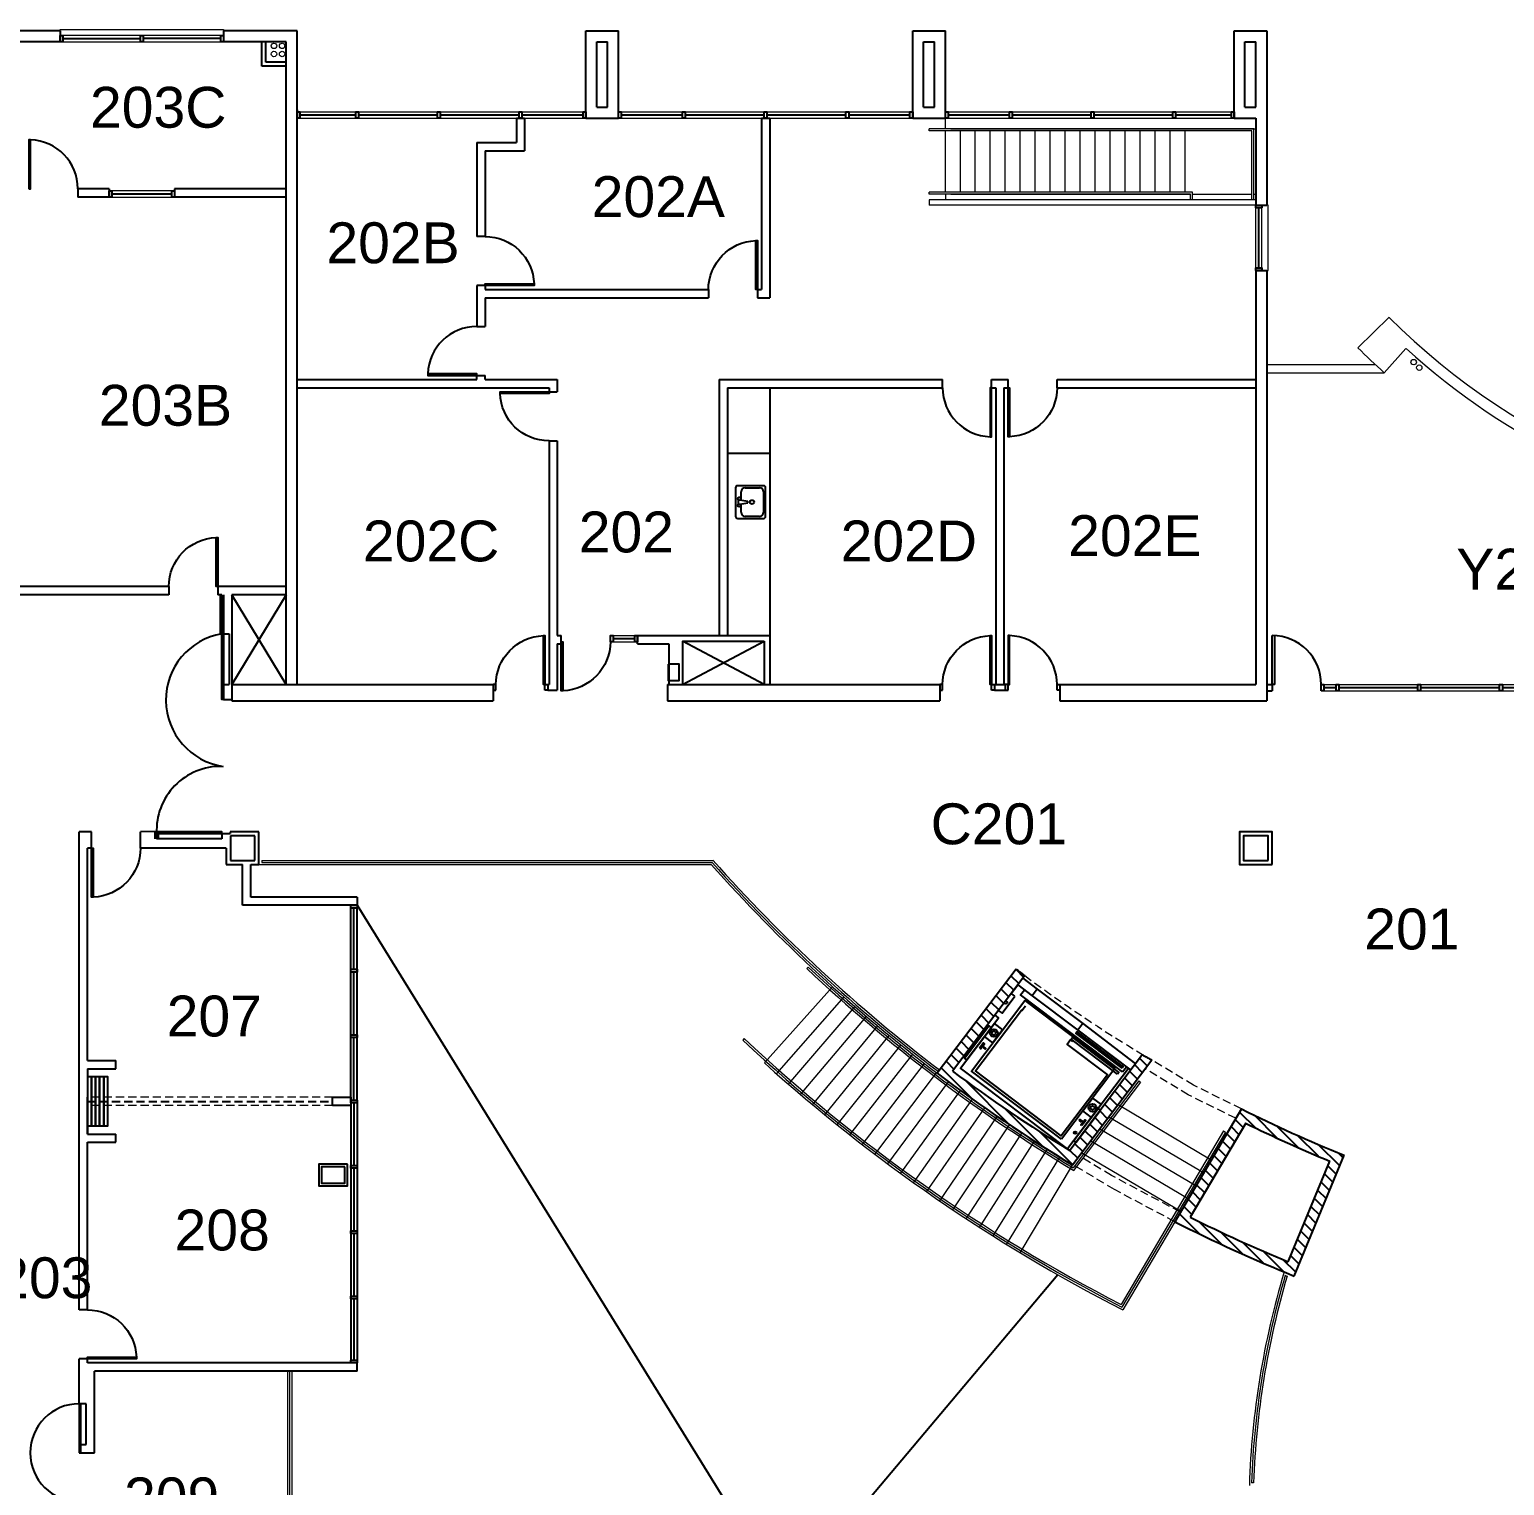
# Model space of a CAD drawing. Header units: inches. Extents: x -5348 to -704, y -6710 to -3321.
# Drawn here: x -3971 to -2888, y -4461 to -3392 of the extents above; entities that cross this region are included whole.
import ezdxf

# ---------------------------------------------------------------- set-up
doc = ezdxf.new("R2010")
doc.units = ezdxf.units.IN
doc.header["$LTSCALE"] = 48
doc.header["$MEASUREMENT"] = 0
doc.linetypes.add('HIDDEN2', pattern=[0.1875, 0.125, -0.0625])
for name, color, linetype in [('A-DOOR', 4, 'Continuous'), ('A-FLOR-CASE', 3, 'Continuous'), ('A-FLOR-OPNG', 1, 'Continuous'), ('A-GLAZ-FRME', 6, 'Continuous'), ('A-GLAZ-GLSS', 3, 'Continuous'), ('A-PFLR-TEXT', 7, 'Continuous'), ('A-WALL', 5, 'Continuous'), ('A-WALL-OPER', 1, 'Continuous'), ('A-WALL2', 6, 'Continuous'), ('F-hydrant', 1, 'Continuous')]:
    doc.layers.add(name, color=color, linetype=linetype)
for name, color, linetype, lineweight in [('A-EQPM-MOVE', 2, 'HIDDEN2', 13), ('A-FLOR-EVTR', 3, 'Continuous', 25), ('A-GLAZ-SILL', 6, 'Continuous', 5), ('A-Wall-Abov', 1, 'HIDDEN2', 5), ('A-Wall-Blow', 3, 'Continuous', 13), ('A-WALL-EXTR', 6, 'Continuous', 70), ('AN-FLOR-HRAL', 4, 'Continuous', 5), ('AN-FLOR-STRS', 4, 'Continuous', 13), ('P-EQPM-2', 2, 'Continuous', 13)]:
    doc.layers.add(name, color=color, linetype=linetype, lineweight=lineweight)
doc.styles.add('ATT', font='txt')
doc.styles.get("Standard").update_dxf_attribs({"font": 'arial.ttf'})
pattern_1 = [(135, (-4894.8166, -3393.394), (-4.24264, -4.24264), [])]

# ---------------------------------------------------------------- blocks, each defined once
blk = doc.blocks.new('d_dr90')
blk.add_lwpolyline([(0, 0), (0.033, 0), (0.033, 1), (0, 1)], close=True)
blk.add_arc((0, 0), 1, 0, 88.0908)
blk = doc.blocks.new('15PSNK03')
at = {"color": 0, "linetype": 'ByBlock'}
for p, q in [((20.5, 12.25), (1.5, 12.25)), ((0, 10.75), (0, -10.25)), ((2, -1.25), (2, 1.75)), ((9, 0.75), (3, 1.75)), ((4, 1.5), (4, 7.75)), ((7, 10.75), (17.5, 10.75)), ((9, -0.25), (9, 0.75)), ((20.5, 7.75), (20.5, -7.25)), ((22, -10.25), (22, 10.75)), ((3, -1.25), (9, -0.25)), ((4, -7.25), (4, -1)), ((17.5, -10.25), (7, -10.25)), ((1.5, -11.75), (20.5, -11.75))]:
    blk.add_line(p, q, dxfattribs=at)
for centre, radius in [((2.5, 2.75), 1), ((12, 0.25), 1.5), ((2.5, -2.25), 1)]:
    blk.add_circle(centre, radius, dxfattribs=at)
for centre, radius, start, end in [((1.5, 10.75), 1.5, 90, 180), ((20.5, 10.75), 1.5, 0, 90), ((7, 7.75), 3, 90, 180), ((17.5, 7.75), 3, 0, 90), ((1.5, -10.25), 1.5, 180, 270), ((7, -7.25), 3, 180, 270), ((17.5, -7.25), 3, 270, 0), ((20.5, -10.25), 1.5, 270, 0)]:
    blk.add_arc(centre, radius, start, end, dxfattribs=at)
at = {"color": 0, "linetype": 'ByBlock', "style": 'ATT'}
for tag, p, flags in [('ITEM', (0, -22), 3), ('ROOM_NUMBER', (0, -31), 1)]:
    blk.add_attdef(tag, p, '', height=6, dxfattribs=dict(at, flags=flags))

msp = doc.modelspace()

# ---------------------------------------------------------------- hatches: boundary and pattern name
at = {"layer": 'A-WALL2'}
h = msp.add_hatch(dxfattribs=at)
h.set_pattern_fill('ANSI31', color=256, scale=48, angle=90, style=0)
h.set_pattern_definition(pattern_1)
h.paths.add_polyline_path([(-3240.5, -4087, -0.001894), (-3246.9, -4082.2), (-3304.8, -4158.7, 0.024465), (-3211.9, -4222.1, -0.003118), (-3200.9, -4220.2), (-3147.1, -4149.1, -0.001902), (-3154, -4145), (-3207.4, -4215.5, -0.02277), (-3293.6, -4157.2)])
h.paths.add_polyline_path([(-3211.9, -4222.1, 0.001669), (-3205.4, -4226.1), (-3200.9, -4220.2, 0.003118)])
h = msp.add_hatch(dxfattribs=at)
h.set_pattern_fill('ANSI31', color=256, scale=48, angle=90, style=0)
h.set_pattern_definition(pattern_1)
h.paths.add_polyline_path([(-3130.3, -4267.7, 0.011429), (-3082.8, -4290.4), (-3082.8, -4281.6, -0.008775), (-3119.1, -4264.4), (-3085.8, -4208.2, 0.002655), (-3095.4, -4208.6)])
h.paths.add_polyline_path([(-3042.7, -4307.6), (-3006, -4218.9, -0.006867), (-3032.8, -4207.6, 0.004775), (-3050, -4207.4, 0.000767), (-3052.7, -4207.5, 0.009278), (-3016.4, -4223.2), (-3047, -4297.2, -0.008527), (-3082.8, -4281.6), (-3082.8, -4290.4, 0.009476)])
h.paths.add_polyline_path([(-3081.4, -4184.9), (-3082.8, -4187.4), (-3082.8, -4203.1), (-3078.2, -4195.4, 0.006626), (-3052.7, -4207.5, -0.000767), (-3050, -4207.4, -0.004775), (-3032.8, -4207.6, -0.012676)])
h.paths.add_polyline_path([(-3095.4, -4208.6, -0.002655), (-3085.8, -4208.2), (-3082.8, -4203.1), (-3082.8, -4187.4)])

# ---------------------------------------------------------------- linework, layer by layer
at = {"layer": 'A-DOOR'}
for p, q in [((-3058.8, -3873.4), (-3058.8, -3837.4)), ((-3056.8, -3873.4), (-3056.8, -3837.4))]:
    msp.add_line(p, q, dxfattribs=at)
for points in [[(-3828.8, -3884.2), (-3830, -3884.2), (-3830, -3836.2), (-3828.8, -3836.2)], [(-3830, -3982.6), (-3830, -3981.4), (-3878, -3981.4), (-3878, -3982.6)], [(-3934.8, -4437.4), (-3933.6, -4437.4), (-3933.6, -4401.4), (-3934.8, -4401.4)]]:
    msp.add_lwpolyline(points, close=True, dxfattribs=at)
msp.add_lwpolyline([(-3056.8, -3873.4), (-3058.8, -3873.4)], dxfattribs=at)
for centre, radius, start, end in [((-3822, -3884.7), 49.2, 99.3781, 261.7122), ((-3058.8, -3873.4), 36, 0, 90), ((-3831, -3980.4), 47, 89.116, 182.6279), ((-3934.8, -4437.4), 36, 90, 270)]:
    msp.add_arc(centre, radius, start, end, dxfattribs=at)
at = {"layer": 'A-EQPM-MOVE'}
for p, q in [((-3748.8, -4176.4), (-3928.8, -4176.4)), ((-3748.8, -4182.4), (-3928.8, -4182.4))]:
    msp.add_line(p, q, dxfattribs=at)
at = {"layer": 'A-FLOR-CASE'}
for p, q in [((-3427.8, -3655.4), (-3427.8, -3837.4)), ((-3458.8, -3703.4), (-3427.8, -3703.4))]:
    msp.add_line(p, q, dxfattribs=at)
at = {"layer": 'A-FLOR-EVTR'}
for p, q in [((-3250.5, -4100.1), (-3245.6, -4093.7)), ((-3249.1, -4101.2), (-3250.5, -4100.1)), ((-3247.7, -4102.2), (-3249.1, -4101.2)), ((-3270.6, -4139.3), (-3271.4, -4138.7)), ((-3164.4, -4155.2), (-3209.1, -4214.3)), ((-3168.8, -4157.8), (-3165.9, -4154)), ((-3198.4, -4193.9), (-3197.6, -4194.5))]:
    msp.add_line(p, q, dxfattribs=at)
for points in [[(-3209.1, -4214.3), (-3287.6, -4154.9), (-3265.2, -4125.3), (-3259.7, -4118), (-3262.4, -4115.9), (-3259.9, -4112.6), (-3257.2, -4114.7), (-3247.7, -4102.2)], [(-3168.8, -4157.8), (-3243.6, -4101.2), (-3240.7, -4097.4)], [(-3213.6, -4207.2), (-3279.7, -4157.2), (-3240.4, -4105.3), (-3174.4, -4155.3), (-3213.6, -4207.2)], [(-3205.1, -4135.4), (-3206.8, -4134.2), (-3209.3, -4137.5), (-3179.8, -4159.8), (-3213.7, -4204.6), (-3276.6, -4156.9), (-3242.9, -4112.4), (-3242.6, -4112.6), (-3240, -4109.2)]]:
    msp.add_lwpolyline(points, dxfattribs=at)
for points in [[(-3254.3, -4108.1), (-3255.7, -4107), (-3254.6, -4105.6), (-3253.2, -4106.7)], [(-3283.1, -4148.9), (-3284.8, -4147.6), (-3266.9, -4124), (-3265.2, -4125.3)], [(-3263.9, -4136.3), (-3270, -4131.7), (-3262.9, -4122.2), (-3256.8, -4126.9)], [(-3273.7, -4140.4), (-3273.1, -4140.9), (-3270.1, -4137), (-3270.7, -4136.5)], [(-3172.3, -4159.3), (-3206.4, -4133.6), (-3205.5, -4132.5), (-3171.5, -4158.2)], [(-3169, -4155), (-3203.1, -4129.2), (-3202.3, -4128.2), (-3168.2, -4153.9)], [(-3271.1, -4139.9), (-3269.5, -4141.1), (-3269, -4140.5), (-3270.6, -4139.3)], [(-3191.5, -4191.1), (-3197.8, -4186.3), (-3190.7, -4176.9), (-3184.4, -4181.6)], [(-3202.8, -4209.6), (-3204.6, -4208.3), (-3186.7, -4184.7), (-3185, -4186)], [(-3198.9, -4194.6), (-3200.4, -4193.4), (-3200, -4192.7), (-3198.4, -4193.9)], [(-3198.6, -4197.2), (-3199.2, -4196.7), (-3196.3, -4192.8), (-3195.6, -4193.3)]]:
    msp.add_lwpolyline(points, close=True, dxfattribs=at)
for centre, radius in [((-3263.2, -4129.2), 2.88), ((-3263.2, -4129.2), 1.44), ((-3190.7, -4184.1), 2.88), ((-3190.7, -4184.1), 1.44), ((-3203.5, -4202.4), 0.91)]:
    msp.add_circle(centre, radius, dxfattribs=at)
at = {"layer": 'A-FLOR-OPNG'}
for p, q in [((-3782.8, -3873.4), (-3822.8, -3807.4)), ((-3782.8, -3807.4), (-3822.8, -3873.4)), ((-3491.8, -3873.4), (-3431.8, -3841.4)), ((-3431.8, -3873.4), (-3491.8, -3841.4)), ((-3730.8, -4035.4), (-3018.5, -5187.4)), ((-3235, -4101.8), (-3201.5, -4127.1)), ((-3231.4, -4097), (-3197.9, -4122.3)), ((-3216.2, -4306.7), (-3730.8, -4917.4))]:
    msp.add_line(p, q, dxfattribs=at)
at = {"layer": 'A-GLAZ-FRME'}
for p, q in [((-3774.8, -3451.4), (-3774.8, -3457.4)), ((-3735.3, -4178.4), (-3735.3, -4037.4)), ((-3730.8, -4178.4), (-3730.8, -4037.4)), ((-3735.3, -4180.4), (-3735.3, -4369.4)), ((-3730.8, -4180.4), (-3730.8, -4369.4))]:
    msp.add_line(p, q, dxfattribs=at)
for points in [[(-3948.8, -3401.4), (-3948.8, -3396.9), (-3946.8, -3396.9), (-3946.8, -3401.4)], [(-3889.8, -3401.4), (-3889.8, -3396.9), (-3887.8, -3396.9), (-3887.8, -3401.4)], [(-3830.8, -3401.4), (-3830.8, -3396.9), (-3828.8, -3396.9), (-3828.8, -3401.4)], [(-3774.8, -3457.4), (-3774.8, -3452.9), (-3772.8, -3452.9), (-3772.8, -3457.4)], [(-3731.8, -3457.4), (-3731.8, -3452.9), (-3729.8, -3452.9), (-3729.8, -3457.4)], [(-3671.8, -3457.4), (-3671.8, -3452.9), (-3669.8, -3452.9), (-3669.8, -3457.4)], [(-3611.8, -3457.4), (-3611.8, -3452.9), (-3609.8, -3452.9), (-3609.8, -3457.4)], [(-3564.8, -3457.4), (-3564.8, -3452.9), (-3562.8, -3452.9), (-3562.8, -3457.4)], [(-3538.8, -3457.4), (-3538.8, -3452.9), (-3536.8, -3452.9), (-3536.8, -3457.4)], [(-3491.8, -3457.4), (-3491.8, -3452.9), (-3489.8, -3452.9), (-3489.8, -3457.4)], [(-3431.8, -3457.4), (-3431.8, -3452.9), (-3429.8, -3452.9), (-3429.8, -3457.4)], [(-3371.8, -3457.4), (-3371.8, -3452.9), (-3369.8, -3452.9), (-3369.8, -3457.4)], [(-3324.8, -3457.4), (-3324.8, -3452.9), (-3322.8, -3452.9), (-3322.8, -3457.4)], [(-3298.8, -3457.4), (-3298.8, -3452.9), (-3296.8, -3452.9), (-3296.8, -3457.4)], [(-3251.8, -3457.4), (-3251.8, -3452.9), (-3249.8, -3452.9), (-3249.8, -3457.4)], [(-3191.8, -3457.4), (-3191.8, -3452.9), (-3189.8, -3452.9), (-3189.8, -3457.4)], [(-3131.8, -3457.4), (-3131.8, -3452.9), (-3129.8, -3452.9), (-3129.8, -3457.4)], [(-3088.8, -3457.4), (-3088.8, -3452.9), (-3086.8, -3452.9), (-3086.8, -3457.4)], [(-3912.8, -3515.4), (-3912.8, -3510.9), (-3910.8, -3510.9), (-3910.8, -3515.4)], [(-3866.8, -3515.4), (-3866.8, -3510.9), (-3864.8, -3510.9), (-3864.8, -3515.4)], [(-3066.3, -3523.4), (-3070.8, -3523.4), (-3070.8, -3521.4), (-3066.3, -3521.4)], [(-3066.3, -3569.4), (-3070.8, -3569.4), (-3070.8, -3567.4), (-3066.3, -3567.4)], [(-3544.8, -3841.9), (-3544.8, -3837.4), (-3542.8, -3837.4), (-3542.8, -3841.9)], [(-3526.8, -3841.9), (-3526.8, -3837.4), (-3524.8, -3837.4), (-3524.8, -3841.9)], [(-3022.8, -3877.9), (-3022.8, -3873.4), (-3020.8, -3873.4), (-3020.8, -3877.9)], [(-3011.8, -3877.9), (-3011.8, -3873.4), (-3009.8, -3873.4), (-3009.8, -3877.9)], [(-2951.8, -3877.9), (-2951.8, -3873.4), (-2949.8, -3873.4), (-2949.8, -3877.9)], [(-2891.8, -3877.9), (-2891.8, -3873.4), (-2889.8, -3873.4), (-2889.8, -3877.9)], [(-3730.8, -4037.4), (-3735.3, -4037.4), (-3735.3, -4035.4), (-3730.8, -4035.4)], [(-3730.8, -4084.4), (-3735.3, -4084.4), (-3735.3, -4082.4), (-3730.8, -4082.4)], [(-3730.8, -4132.4), (-3735.3, -4132.4), (-3735.3, -4130.4), (-3730.8, -4130.4)], [(-3730.8, -4180.4), (-3735.3, -4180.4), (-3735.3, -4178.4), (-3730.8, -4178.4)], [(-3730.8, -4228.4), (-3735.3, -4228.4), (-3735.3, -4226.4), (-3730.8, -4226.4)], [(-3730.8, -4276.4), (-3735.3, -4276.4), (-3735.3, -4274.4), (-3730.8, -4274.4)], [(-3730.8, -4324.4), (-3735.3, -4324.4), (-3735.3, -4322.4), (-3730.8, -4322.4)], [(-3730.8, -4371.4), (-3735.3, -4371.4), (-3735.3, -4369.4), (-3730.8, -4369.4)]]:
    msp.add_lwpolyline(points, close=True, dxfattribs=at)
at = {"layer": 'A-GLAZ-GLSS'}
for p, q in [((-3946.8, -3399.1), (-3889.8, -3399.1)), ((-3830.8, -3399.1), (-3887.8, -3399.1)), ((-3772.8, -3455.1), (-3731.8, -3455.1)), ((-3729.8, -3455.1), (-3671.8, -3455.1)), ((-3669.8, -3455.1), (-3611.8, -3455.1)), ((-3609.8, -3455.1), (-3564.8, -3455.1)), ((-3536.8, -3455.1), (-3491.8, -3455.1)), ((-3489.8, -3455.1), (-3431.8, -3455.1)), ((-3429.8, -3455.1), (-3371.8, -3455.1)), ((-3369.8, -3455.1), (-3324.8, -3455.1)), ((-3296.8, -3455.1), (-3251.8, -3455.1)), ((-3249.8, -3455.1), (-3191.8, -3455.1)), ((-3189.8, -3455.1), (-3131.8, -3455.1)), ((-3129.8, -3455.1), (-3088.8, -3455.1)), ((-3910.8, -3513.1), (-3866.8, -3513.1)), ((-3068.6, -3567.4), (-3068.6, -3523.4)), ((-3542.8, -3839.6), (-3526.8, -3839.6)), ((-3020.8, -3875.6), (-3011.8, -3875.6)), ((-3009.8, -3875.6), (-2951.8, -3875.6)), ((-2949.8, -3875.6), (-2891.8, -3875.6)), ((-2889.8, -3875.6), (-2870.8, -3875.6)), ((-3733.1, -4082.4), (-3733.1, -4037.4)), ((-3733.1, -4130.4), (-3733.1, -4084.4)), ((-3733.1, -4178.4), (-3733.1, -4132.4)), ((-3733.1, -4180.4), (-3733.1, -4226.4)), ((-3733.1, -4228.4), (-3733.1, -4274.4)), ((-3733.1, -4276.4), (-3733.1, -4322.4)), ((-3733.1, -4324.4), (-3733.1, -4369.4))]:
    msp.add_line(p, q, dxfattribs=at)
at = {"layer": 'A-GLAZ-SILL'}
for p, q in [((-3828.8, -3396.9), (-3948.8, -3396.9)), ((-3948.8, -3401.4), (-3828.8, -3401.4)), ((-3774.8, -3452.9), (-3562.8, -3452.9)), ((-3538.8, -3452.9), (-3322.8, -3452.9)), ((-3298.8, -3452.9), (-3086.8, -3452.9)), ((-3774.8, -3457.4), (-3562.8, -3457.4)), ((-3538.8, -3457.4), (-3322.8, -3457.4)), ((-3298.8, -3457.4), (-3086.8, -3457.4)), ((-3864.8, -3510.9), (-3912.8, -3510.9)), ((-3912.8, -3515.4), (-3864.8, -3515.4)), ((-3070.8, -3569.4), (-3070.8, -3521.4)), ((-3066.3, -3569.4), (-3066.3, -3521.4)), ((-3061.8, -3521.4), (-3062.8, -3521.4)), ((-3061.8, -3569.4), (-3061.8, -3521.4)), ((-3062.8, -3569.4), (-3061.8, -3569.4)), ((-3542.8, -3837.4), (-3526.8, -3837.4)), ((-3542.8, -3841.9), (-3526.8, -3841.9)), ((-3022.8, -3873.4), (-2868.8, -3873.4)), ((-3022.8, -3877.9), (-2868.8, -3877.9))]:
    msp.add_line(p, q, dxfattribs=at)
msp.add_lwpolyline([(-3948.8, -3393.4), (-3948.8, -3392.4), (-3828.8, -3392.4), (-3828.8, -3393.4)], dxfattribs=at)
at = {"layer": 'A-WALL'}
for p, q in [((-3948.8, -3393.4), (-4028.8, -3393.4)), ((-3948.8, -3393.4), (-3948.8, -3401.4)), ((-3774.8, -3393.4), (-3828.8, -3393.4)), ((-3828.8, -3393.4), (-3828.8, -3401.4)), ((-3774.8, -3873.4), (-3774.8, -3393.4)), ((-3562.8, -3393.4), (-3538.8, -3393.4)), ((-3562.8, -3457.4), (-3562.8, -3393.4)), ((-3538.8, -3457.4), (-3538.8, -3393.4)), ((-3322.8, -3393.4), (-3298.8, -3393.4)), ((-3322.8, -3457.4), (-3322.8, -3393.4)), ((-3298.8, -3457.4), (-3298.8, -3393.4)), ((-3086.8, -3393.4), (-3062.8, -3393.4)), ((-3086.8, -3457.4), (-3086.8, -3393.4)), ((-3062.8, -3393.4), (-3062.8, -3521.4)), ((-3948.8, -3401.4), (-4028.8, -3401.4)), ((-3782.8, -3401.4), (-3828.8, -3401.4)), ((-3800.8, -3419.4), (-3800.8, -3401.4)), ((-3797.8, -3416.4), (-3797.8, -3401.4)), ((-3782.8, -3873.4), (-3782.8, -3401.4)), ((-3554.8, -3401.4), (-3546.8, -3401.4)), ((-3554.8, -3449.4), (-3554.8, -3401.4)), ((-3546.8, -3449.4), (-3546.8, -3401.4)), ((-3314.8, -3401.4), (-3306.8, -3401.4)), ((-3314.8, -3449.4), (-3314.8, -3401.4)), ((-3306.8, -3449.4), (-3306.8, -3401.4)), ((-3078.8, -3401.4), (-3070.8, -3401.4)), ((-3078.8, -3449.4), (-3078.8, -3401.4)), ((-3070.8, -3449.4), (-3070.8, -3401.4)), ((-3782.8, -3419.4), (-3800.8, -3419.4)), ((-3782.8, -3416.4), (-3797.8, -3416.4)), ((-3554.8, -3449.4), (-3546.8, -3449.4)), ((-3314.8, -3449.4), (-3306.8, -3449.4)), ((-3078.8, -3449.4), (-3070.8, -3449.4)), ((-3613.8, -3457.4), (-3607.8, -3457.4)), ((-3613.8, -3457.4), (-3613.8, -3475.4)), ((-3607.8, -3457.4), (-3607.8, -3481.4)), ((-3562.8, -3457.4), (-3538.8, -3457.4)), ((-3433.8, -3457.4), (-3433.8, -3583.4)), ((-3433.8, -3457.4), (-3427.8, -3457.4)), ((-3427.8, -3457.4), (-3427.8, -3589.4)), ((-3322.8, -3457.4), (-3298.8, -3457.4)), ((-3086.8, -3457.4), (-3070.8, -3457.4)), ((-3070.8, -3457.4), (-3070.8, -3521.4)), ((-3642.8, -3475.4), (-3642.8, -3544.4)), ((-3642.8, -3475.4), (-3613.8, -3475.4)), ((-3636.8, -3481.4), (-3636.8, -3544.4)), ((-3636.8, -3481.4), (-3607.8, -3481.4)), ((-3935.8, -3509.4), (-3935.8, -3515.4)), ((-3912.8, -3509.4), (-3935.8, -3509.4)), ((-3912.8, -3515.4), (-3935.8, -3515.4)), ((-3912.8, -3509.4), (-3912.8, -3515.4)), ((-3782.8, -3509.4), (-3864.8, -3509.4)), ((-3864.8, -3509.4), (-3864.8, -3515.4)), ((-3782.8, -3515.4), (-3864.8, -3515.4)), ((-3070.8, -3521.4), (-3062.8, -3521.4)), ((-3636.8, -3544.4), (-3642.8, -3544.4)), ((-3070.8, -3569.4), (-3062.8, -3569.4)), ((-3070.8, -3569.4), (-3070.8, -3873.4)), ((-3062.8, -3569.4), (-3062.8, -3885.4)), ((-3642.8, -3580.4), (-3642.8, -3610.4)), ((-3636.8, -3580.4), (-3642.8, -3580.4)), ((-3636.8, -3580.4), (-3636.8, -3583.4)), ((-3636.8, -3583.4), (-3472.8, -3583.4)), ((-3472.8, -3583.4), (-3472.8, -3589.4)), ((-3436.8, -3583.4), (-3436.8, -3589.4)), ((-3436.8, -3583.4), (-3433.8, -3583.4)), ((-3636.8, -3589.4), (-3472.8, -3589.4)), ((-3636.8, -3589.4), (-3636.8, -3610.4)), ((-3436.8, -3589.4), (-3427.8, -3589.4)), ((-3642.8, -3610.4), (-3636.8, -3610.4)), ((-3774.8, -3649.4), (-3642.8, -3649.4)), ((-3642.8, -3646.4), (-3636.8, -3646.4)), ((-3642.8, -3649.4), (-3642.8, -3646.4)), ((-3636.8, -3649.4), (-3636.8, -3646.4)), ((-3636.8, -3649.4), (-3583.8, -3649.4)), ((-3583.8, -3649.4), (-3583.8, -3658.4)), ((-3464.8, -3649.4), (-3300.8, -3649.4)), ((-3464.8, -3649.4), (-3464.8, -3837.4)), ((-3300.8, -3655.4), (-3300.8, -3649.4)), ((-3264.8, -3649.4), (-3252.8, -3649.4)), ((-3264.8, -3655.4), (-3264.8, -3649.4)), ((-3252.8, -3655.4), (-3252.8, -3649.4)), ((-3216.8, -3649.4), (-3070.8, -3649.4)), ((-3216.8, -3655.4), (-3216.8, -3649.4)), ((-3774.8, -3655.4), (-3589.8, -3655.4)), ((-3589.8, -3655.4), (-3589.8, -3658.4)), ((-3589.8, -3658.4), (-3583.8, -3658.4)), ((-3458.8, -3655.4), (-3300.8, -3655.4)), ((-3458.8, -3655.4), (-3458.8, -3837.4)), ((-3264.8, -3655.4), (-3261.8, -3655.4)), ((-3261.8, -3655.4), (-3261.8, -3873.4)), ((-3255.8, -3655.4), (-3255.8, -3873.4)), ((-3255.8, -3655.4), (-3252.8, -3655.4)), ((-3216.8, -3655.4), (-3070.8, -3655.4)), ((-3589.8, -3694.4), (-3589.8, -3873.4)), ((-3589.8, -3694.4), (-3583.8, -3694.4)), ((-3583.8, -3694.4), (-3583.8, -3837.4)), ((-3869, -3801.4), (-4109.8, -3801.4)), ((-3869, -3801.4), (-3869, -3807.4)), ((-3782.8, -3801.4), (-3833, -3801.4)), ((-3833, -3801.4), (-3833, -3807.4)), ((-3869, -3807.4), (-4109.8, -3807.4)), ((-3830, -3807.4), (-3833, -3807.4)), ((-3782.8, -3807.4), (-3822.8, -3807.4)), ((-3822.8, -3807.4), (-3822.8, -3873.4)), ((-3830, -3836.2), (-3824.8, -3836.2)), ((-3824.8, -3836.2), (-3824.8, -3873.4)), ((-3583.8, -3837.4), (-3580.8, -3837.4)), ((-3583.8, -3843.4), (-3583.8, -3873.4)), ((-3583.8, -3843.4), (-3580.8, -3843.4)), ((-3580.8, -3843.4), (-3580.8, -3837.4)), ((-3544.8, -3841.9), (-3544.8, -3837.4)), ((-3524.8, -3837.4), (-3501.8, -3837.4)), ((-3524.8, -3843.4), (-3524.8, -3837.4)), ((-3524.8, -3843.4), (-3501.8, -3843.4)), ((-3501.8, -3837.4), (-3427.8, -3837.4)), ((-3501.8, -3843.4), (-3501.8, -3873.4)), ((-3491.8, -3841.4), (-3491.8, -3873.4)), ((-3491.8, -3841.4), (-3431.8, -3841.4)), ((-3431.8, -3841.4), (-3431.8, -3873.4)), ((-3427.8, -3837.4), (-3427.8, -3873.4)), ((-3828.8, -3873.4), (-3828.8, -3884.2)), ((-3828.8, -3873.4), (-3824.8, -3873.4)), ((-3822.8, -3873.4), (-3630.8, -3873.4)), ((-3822.8, -3873.4), (-3822.8, -3885.4)), ((-3630.8, -3873.4), (-3630.8, -3885.4)), ((-3590.8, -3873.4), (-3589.8, -3873.4)), ((-3590.8, -3873.4), (-3590.8, -3877.4)), ((-3590.8, -3877.4), (-3583.8, -3877.4)), ((-3583.8, -3873.4), (-3583.8, -3877.4)), ((-3502.8, -3873.4), (-3302.8, -3873.4)), ((-3502.8, -3873.4), (-3502.8, -3885.4)), ((-3491.8, -3873.4), (-3433.8, -3873.4)), ((-3302.8, -3873.4), (-3302.8, -3885.4)), ((-3262.8, -3873.4), (-3262.8, -3877.4)), ((-3262.8, -3873.4), (-3254.8, -3873.4)), ((-3262.8, -3877.4), (-3254.8, -3877.4)), ((-3254.8, -3873.4), (-3254.8, -3877.4)), ((-3214.8, -3873.4), (-3070.8, -3873.4)), ((-3214.8, -3873.4), (-3214.8, -3885.4)), ((-3062.8, -3873.4), (-3058.8, -3873.4)), ((-3058.8, -3873.4), (-3058.8, -3877.9)), ((-3828.8, -3884.2), (-3822.8, -3884.2)), ((-3822.8, -3885.4), (-3630.8, -3885.4)), ((-3502.8, -3885.4), (-3302.8, -3885.4)), ((-3214.8, -3885.4), (-3062.8, -3885.4)), ((-3062.8, -3877.9), (-3058.8, -3877.9)), ((-3934.8, -4332.4), (-3934.8, -3981.4)), ((-3925.8, -3981.4), (-3934.8, -3981.4)), ((-3925.8, -3993.4), (-3925.8, -3981.4)), ((-3878.1, -3981.3), (-3889.8, -3981.4)), ((-3889.8, -3993.4), (-3889.8, -3981.4)), ((-3830, -3982.6), (-3824, -3982.6)), ((-3830, -3982.6), (-3830, -3986.6)), ((-3802.8, -3981.4), (-3824, -3981.4)), ((-3824, -3981.4), (-3824, -3982.6)), ((-3805.8, -3984.4), (-3823.8, -3984.4)), ((-3823.8, -3984.4), (-3823.8, -4002.4)), ((-3805.8, -4002.4), (-3805.8, -3984.4)), ((-3802.8, -4005.4), (-3802.8, -3981.4)), ((-3925.8, -3993.4), (-3928.8, -3993.4)), ((-3928.8, -4149.4), (-3928.8, -3993.4)), ((-3826.8, -3993.4), (-3889.8, -3993.4)), ((-3830, -3986.6), (-3878, -3986.6)), ((-3826.8, -3993.4), (-3826.8, -4005.4)), ((-3826.8, -4005.4), (-3814.8, -4005.4)), ((-3823.8, -4002.4), (-3805.8, -4002.4)), ((-3814.8, -4035.4), (-3814.8, -4005.4)), ((-3808.8, -4029.4), (-3808.8, -4005.4)), ((-3808.8, -4005.4), (-3802.8, -4005.4)), ((-3730.8, -4035.4), (-3814.8, -4035.4)), ((-3730.8, -4029.4), (-3808.8, -4029.4)), ((-3730.8, -4029.4), (-3730.8, -4035.4)), ((-3928.8, -4149.4), (-3907.8, -4149.4)), ((-3928.8, -4155.4), (-3928.8, -4203.4)), ((-3928.8, -4155.4), (-3907.8, -4155.4)), ((-3907.8, -4155.4), (-3907.8, -4149.4)), ((-3928.8, -4203.4), (-3928.8, -4176.4)), ((-3928.8, -4203.4), (-3928.8, -4176.4)), ((-3928.8, -4203.4), (-3907.8, -4203.4)), ((-3928.8, -4332.4), (-3928.8, -4209.4)), ((-3928.8, -4209.4), (-3907.8, -4209.4)), ((-3907.8, -4209.4), (-3907.8, -4203.4)), ((-3928.8, -4332.4), (-3934.8, -4332.4)), ((-3928.8, -4368.4), (-3934.8, -4368.4)), ((-3934.8, -4401.4), (-3934.8, -4368.4)), ((-3928.8, -4371.4), (-3928.8, -4368.4)), ((-3730.8, -4371.4), (-3928.8, -4371.4)), ((-3730.8, -4377.4), (-3730.8, -4371.4)), ((-3730.8, -4377.4), (-3923.6, -4377.4)), ((-3923.6, -4437.4), (-3923.6, -4377.4)), ((-3929.6, -4401.4), (-3934.8, -4401.4)), ((-3929.6, -4431.4), (-3929.6, -4401.4)), ((-3933.6, -4437.4), (-3933.6, -4431.4)), ((-3933.6, -4431.4), (-3929.6, -4431.4)), ((-3933.6, -4437.4), (-3923.6, -4437.4))]:
    msp.add_line(p, q, dxfattribs=at)
for points in [[(-3628.8, -3877.4), (-3628.8, -3873.4), (-3630.8, -3873.4), (-3630.8, -3877.4)], [(-3592.8, -3877.4), (-3592.8, -3873.4), (-3590.8, -3873.4), (-3590.8, -3877.4)], [(-3300.8, -3877.4), (-3300.8, -3873.4), (-3302.8, -3873.4), (-3302.8, -3877.4)], [(-3264.8, -3877.4), (-3264.8, -3873.4), (-3262.8, -3873.4), (-3262.8, -3877.4)], [(-3252.8, -3877.4), (-3252.8, -3873.4), (-3254.8, -3873.4), (-3254.8, -3877.4)], [(-3216.8, -3877.4), (-3216.8, -3873.4), (-3214.8, -3873.4), (-3214.8, -3877.4)], [(-3058.8, -4005.4), (-3058.8, -3981.4), (-3082.8, -3981.4), (-3082.8, -4005.4)], [(-3061.8, -4002.4), (-3061.8, -3984.4), (-3079.8, -3984.4), (-3079.8, -4002.4)], [(-3748.8, -4182.4), (-3748.8, -4176.4), (-3735.3, -4176.4), (-3735.3, -4182.4)], [(-3737.8, -4225.4), (-3758.8, -4225.4), (-3758.8, -4241.4), (-3737.8, -4241.4)], [(-3739.8, -4227.4), (-3756.8, -4227.4), (-3756.8, -4239.4), (-3739.8, -4239.4)]]:
    msp.add_lwpolyline(points, close=True, dxfattribs=at)
at = {"layer": 'A-Wall-Abov'}
for points in [[(-3085.4, -4191.8), (-3120.5, -4174.5), (-3152, -4155.5)], [(-3081.4, -4184.9), (-3116.7, -4167.4), (-3147.1, -4149.1)], [(-3126.2, -4260.7), (-3176.9, -4233.7), (-3200.4, -4219.6)], [(-3130.3, -4267.7), (-3174.7, -4244.1), (-3205.2, -4225.8)]]:
    msp.add_lwpolyline(points, dxfattribs=at)
msp.add_arc((-2609.8, -3240), 1056, 233.3263, 238.9805, dxfattribs=at)
at = {"layer": 'A-Wall-Blow'}
for p, q in [((-2995.9, -3626.1), (-2973, -3603.7)), ((-2976.7, -3644.4), (-2960.6, -3626.6)), ((-3062.8, -3638.4), (-2983.2, -3638.4)), ((-3062.8, -3644.4), (-2976.7, -3644.4)), ((-3802.8, -4005.4), (-3470.8, -4005.4)), ((-3778.8, -4377.4), (-3778.8, -4569.4))]:
    msp.add_line(p, q, dxfattribs=at)
for centre, radius, start, end in [((-2609.5, -3239.3), 514.7, 225.0748, 269.969), ((-2609.8, -3240), 546, 224.9966, 227.7815), ((-2609.5, -3239.3), 522.7, 227.8111, 260.6015), ((-2611.9, -3242), 1149.1, 221.6302, 232.9145), ((-2459.2, -4481.3), 616.7, 163.349, 178.1522)]:
    msp.add_arc(centre, radius, start, end, dxfattribs=at)
at = {"layer": 'A-WALL-EXTR'}
for p, q in [((-3830, -3807.4), (-3830, -3836.2)), ((-3878, -3981.4), (-3878, -3986.6))]:
    msp.add_line(p, q, dxfattribs=at)
at = {"layer": 'A-WALL-OPER', "linetype": 'HIDDEN2'}
msp.add_line((-3928.8, -4179.4), (-3748.8, -4179.4), dxfattribs=at)
at = {"layer": 'A-WALL-OPER'}
for points in [[(-3928.8, -4197.4), (-3925.8, -4197.4), (-3925.8, -4161.4), (-3928.8, -4161.4)], [(-3925.8, -4197.4), (-3922.8, -4197.4), (-3922.8, -4161.4), (-3925.8, -4161.4)], [(-3922.8, -4197.4), (-3919.8, -4197.4), (-3919.8, -4161.4), (-3922.8, -4161.4)], [(-3919.8, -4197.4), (-3916.8, -4197.4), (-3916.8, -4161.4), (-3919.8, -4161.4)], [(-3916.8, -4197.4), (-3913.8, -4197.4), (-3913.8, -4161.4), (-3916.8, -4161.4)]]:
    msp.add_lwpolyline(points, close=True, dxfattribs=at)
at = {"layer": 'A-WALL2'}
for p, q in [((-3246.9, -4082.2), (-3304.8, -4158.7)), ((-3240.5, -4087), (-3293.6, -4157.2)), ((-3245.6, -4093.7), (-3235, -4101.8)), ((-3242, -4088.9), (-3231.4, -4097)), ((-3231.4, -4097), (-3235, -4101.8)), ((-3197.9, -4122.3), (-3201.5, -4127.1)), ((-3197.9, -4122.3), (-3159.1, -4151.7)), ((-3201.5, -4127.1), (-3162.7, -4156.5)), ((-3154, -4145), (-3207.4, -4215.5)), ((-3147.1, -4149.1), (-3205.4, -4226.1)), ((-3081.4, -4184.9), (-3130.3, -4267.7)), ((-3078.2, -4195.4), (-3119.1, -4264.4)), ((-3047, -4297.2), (-3016.4, -4223.2)), ((-3042.7, -4307.6), (-3006, -4218.9)), ((-3047, -4297.2), (-3045.5, -4293.4)), ((-3042.7, -4307.6), (-3038.1, -4296.5))]:
    msp.add_line(p, q, dxfattribs=at)
for centre, radius, start, end in [((-2609.8, -3240), 1056, 232.8922, 233.3263), ((-2609.1, -3238.2), 1058, 238.9973, 239.4331), ((-2610.6, -3241.6), 1150.2, 232.8749, 238.8631), ((-2609.8, -3240), 1144, 233.2929, 238.5106), ((-2609.1, -3238.2), 1058, 243.4871, 247.9658), ((-2609.1, -3238.2), 1066, 243.8876, 247.5326), ((-2609.8, -3240), 1144, 243.5666, 247.5318), ((-2609.8, -3240), 1152, 243.1388, 247.9296)]:
    msp.add_arc(centre, radius, start, end, dxfattribs=at)
at = {"layer": 'AN-FLOR-HRAL'}
for p, q in [((-3072.3, -3465.4), (-3310.8, -3465.4)), ((-3310.8, -3466.9), (-3310.8, -3465.4)), ((-3072.3, -3517.5), (-3072.3, -3465.4)), ((-3073.8, -3466.9), (-3310.8, -3466.9)), ((-3073.8, -3517.5), (-3073.8, -3466.9)), ((-3117.3, -3511.9), (-3310.8, -3511.9)), ((-3310.8, -3513.4), (-3310.8, -3511.9)), ((-3118.8, -3513.4), (-3310.8, -3513.4)), ((-3118.8, -3517.5), (-3118.8, -3513.4)), ((-3117.3, -3517.5), (-3117.3, -3511.9)), ((-3800.8, -4002.4), (-3469.5, -4002.4)), ((-3800.8, -4002.4), (-3800.8, -4003.9)), ((-3800.8, -4003.9), (-3470.1, -4003.9)), ((-3400.6, -4081.9), (-3399.5, -4080.8)), ((-3446.6, -4133.3), (-3447.6, -4134.4)), ((-3156.7, -4164.3), (-3205, -4228.1)), ((-3155.5, -4165.2), (-3204.6, -4230.1)), ((-3156.7, -4164.3), (-3155.5, -4165.2)), ((-3094.5, -4201.1), (-3169.7, -4328.4)), ((-3093.2, -4201.9), (-3169.1, -4330.4)), ((-3094.5, -4201.1), (-3093.2, -4201.9)), ((-3781.8, -4377.4), (-3781.8, -4569.4)), ((-3780.3, -4377.4), (-3780.3, -4569.4)), ((-3072.5, -4459.4), (-3074, -4459.4))]:
    msp.add_line(p, q, dxfattribs=at)
for centre, radius, start, end in [((-2609.8, -3240), 1150.5, 221.6024, 232.8922), ((-2609.8, -3240), 1149, 221.5688, 232.8922), ((-2609.8, -3240), 1155, 226.7937, 239.0054), ((-2609.8, -3240), 1153.5, 226.7919, 238.9385), ((-2609.8, -3240), 1225.5, 226.8741, 242.8444), ((-2609.8, -3240), 1224, 226.8725, 242.7782), ((-2459.2, -4481.3), 615.2, 163.5504, 177.9613), ((-2459.2, -4481.3), 613.7, 163.5649, 177.9564), ((-2609.8, -3240), 1154, 247.6169, 247.6918)]:
    msp.add_arc(centre, radius, start, end, dxfattribs=at)
at = {"layer": 'AN-FLOR-STRS'}
for p, q in [((-3298.8, -3465.4), (-3298.8, -3457.4)), ((-3294.8, -3465.4), (-3070.8, -3465.4)), ((-3298.8, -3511.9), (-3298.8, -3466.9)), ((-3287.8, -3511.9), (-3287.8, -3466.9)), ((-3276.8, -3511.9), (-3276.8, -3466.9)), ((-3265.8, -3511.9), (-3265.8, -3466.9)), ((-3254.8, -3511.9), (-3254.8, -3466.9)), ((-3243.8, -3511.9), (-3243.8, -3466.9)), ((-3232.8, -3511.9), (-3232.8, -3466.9)), ((-3221.8, -3511.9), (-3221.8, -3466.9)), ((-3210.8, -3511.9), (-3210.8, -3466.9)), ((-3199.8, -3511.9), (-3199.8, -3466.9)), ((-3188.8, -3511.9), (-3188.8, -3466.9)), ((-3177.8, -3511.9), (-3177.8, -3466.9)), ((-3166.8, -3511.9), (-3166.8, -3466.9)), ((-3155.8, -3511.9), (-3155.8, -3466.9)), ((-3144.8, -3511.9), (-3144.8, -3466.9)), ((-3133.8, -3511.9), (-3133.8, -3466.9)), ((-3122.8, -3511.9), (-3122.8, -3466.9)), ((-3310.8, -3517.5), (-3310.8, -3521.4)), ((-3070.8, -3517.5), (-3310.8, -3517.5)), ((-3298.8, -3513.4), (-3298.8, -3517.4)), ((-3294.8, -3513.4), (-3118.8, -3513.4)), ((-3118.8, -3517.5), (-3118.8, -3513.4)), ((-3117.3, -3513.4), (-3073.8, -3513.4)), ((-3072.3, -3513.4), (-3070.8, -3513.4)), ((-3070.8, -3521.4), (-3310.8, -3521.4)), ((-3381.6, -4095.2), (-3431.6, -4151.1)), ((-3373.4, -4102.5), (-3422.9, -4158.9)), ((-3365.2, -4109.8), (-3414.1, -4166.6)), ((-3405.2, -4174.3), (-3356.8, -4117)), ((-3396.3, -4181.8), (-3348.4, -4124)), ((-3387.2, -4189.3), (-3340, -4131)), ((-3378.2, -4196.7), (-3331.4, -4138)), ((-3369, -4204), (-3322.8, -4144.8)), ((-3359.8, -4211.2), (-3314.2, -4151.6)), ((-3350.5, -4218.3), (-3305.4, -4158.3)), ((-3341.1, -4225.3), (-3296.6, -4164.9)), ((-3331.6, -4232.2), (-3287.8, -4171.4)), ((-3322.1, -4239.1), (-3278.9, -4177.8)), ((-3312.6, -4245.8), (-3269.9, -4184.1)), ((-3302.9, -4252.5), (-3260.8, -4190.4)), ((-3109.2, -4231.9), (-3178.7, -4190.9)), ((-3103.6, -4222.5), (-3172, -4182)), ((-3293.2, -4259.1), (-3251.7, -4196.6)), ((-3114.8, -4241.4), (-3185.3, -4199.7)), ((-3283.5, -4265.5), (-3242.6, -4202.7)), ((-3273.7, -4271.9), (-3233.3, -4208.7)), ((-3120.4, -4250.9), (-3192, -4208.5)), ((-3263.8, -4278.2), (-3224.1, -4214.6)), ((-3253.9, -4284.4), (-3214.7, -4220.4)), ((-3126, -4260.3), (-3198.7, -4217.3)), ((-3243.8, -4290.5), (-3205.4, -4226.1)), ((-3130.3, -4267.7), (-3168.6, -4332.4))]:
    msp.add_line(p, q, dxfattribs=at)
msp.add_arc((-2609.8, -3240), 1227, 227.9499, 242.9103, dxfattribs=at)
at = {"layer": 'F-hydrant'}
msp.add_lwpolyline([(-3502.3, -3858.4), (-3502.3, -3870.4), (-3494.3, -3870.4), (-3494.3, -3858.4)], close=True, dxfattribs=at)
at = {"layer": 'P-EQPM-2'}
for centre in [(-3791.8, -3404.4), (-3791.8, -3410.4), (-3785.8, -3404.4), (-3785.8, -3410.4), (-2954.9, -3636.6), (-2950.8, -3640.7)]:
    msp.add_circle(centre, 2, dxfattribs=at)

# ---------------------------------------------------------------- block references
at = {"layer": 'A-DOOR'}
for p, xscale, yscale, zscale, rotation in [((-3971.8, -3509.4), 36, 36, 36, 3.97846962267135e-09), ((-3636.8, -3580.4), 36, -36, 36, 89.999999999945), ((-3642.8, -3646.4), 35.99999999978809, 35.99999999978809, 35.99999999978809, 90), ((-3589.8, -3658.4), 35.99999999978809, -35.99999999999091, 35.99999999978809, 270.0000000031947), ((-3264.8, -3655.4), 35.99999999978809, 35.99999999978809, 35.99999999978809, 180.0000000031947), ((-3252.8, -3655.4), 35.99999999999091, -35.99999999999091, 35.99999999999091, 359.9999999998958), ((-3833, -3801.4), 36, -36, 36, 180.0000000067533), ((-3592.8, -3873.4), 35.99999999978809, -35.99999999999091, 35.99999999978809, 180.0000000031947), ((-3580.8, -3841.9), 35.99999999999091, -35.99999999999091, 35.99999999999091, 359.9999999998958), ((-3264.8, -3873.4), 35.99999999978809, -35.99999999999091, 35.99999999978809, 180.0000000031947), ((-3252.8, -3873.4), -35.99999999978809, -35.99999999978809, 36, 179.9999999968054), ((-3925.8, -3993.4), 35.99999999999091, -35.99999999999091, 35.99999999999091, 359.9999999998958), ((-3928.8, -4368.4), 36, -36, 36, 89.99999999788665)]:
    msp.add_blockref('d_dr90', p, dxfattribs=dict(at, xscale=xscale, yscale=yscale, zscale=zscale, rotation=rotation))
at = {"layer": 'A-DOOR', "xscale": -36, "yscale": 36, "zscale": 36}
msp.add_blockref('d_dr90', (-3436.8, -3583.4), dxfattribs=at)
at = {"layer": 'A-FLOR-CASE'}
msp.add_blockref('15PSNK03', (-3452.8, -3739.6), dxfattribs=at)

# ---------------------------------------------------------------- texts
at = {"layer": 'A-PFLR-TEXT', "ltscale": 10}
for s, p in [('203C', (-3926.9, -3464.5)), ('202A', (-3558.5, -3530.1)), ('202B', (-3753.3, -3564)), ('203B', (-3920.4, -3683.3)), ('202', (-3568, -3776.3)), ('202C', (-3726.5, -3782.9)), ('202D', (-3375.7, -3782.9)), ('202E', (-3208.6, -3779)), ('Y202', (-2923.6, -3803.6)), ('C201', (-3309.6, -3990.6)), ('201', (-2991.2, -4067.8)), ('207', (-3870.6, -4131.7)), ('208', (-3864.8, -4288.8)), ('C203', (-4025.3, -4323.9)), ('209', (-3901.9, -4485.5))]:
    msp.add_text(s, height=30, dxfattribs=at).set_placement(p)

doc.saveas('drawing.dxf')
